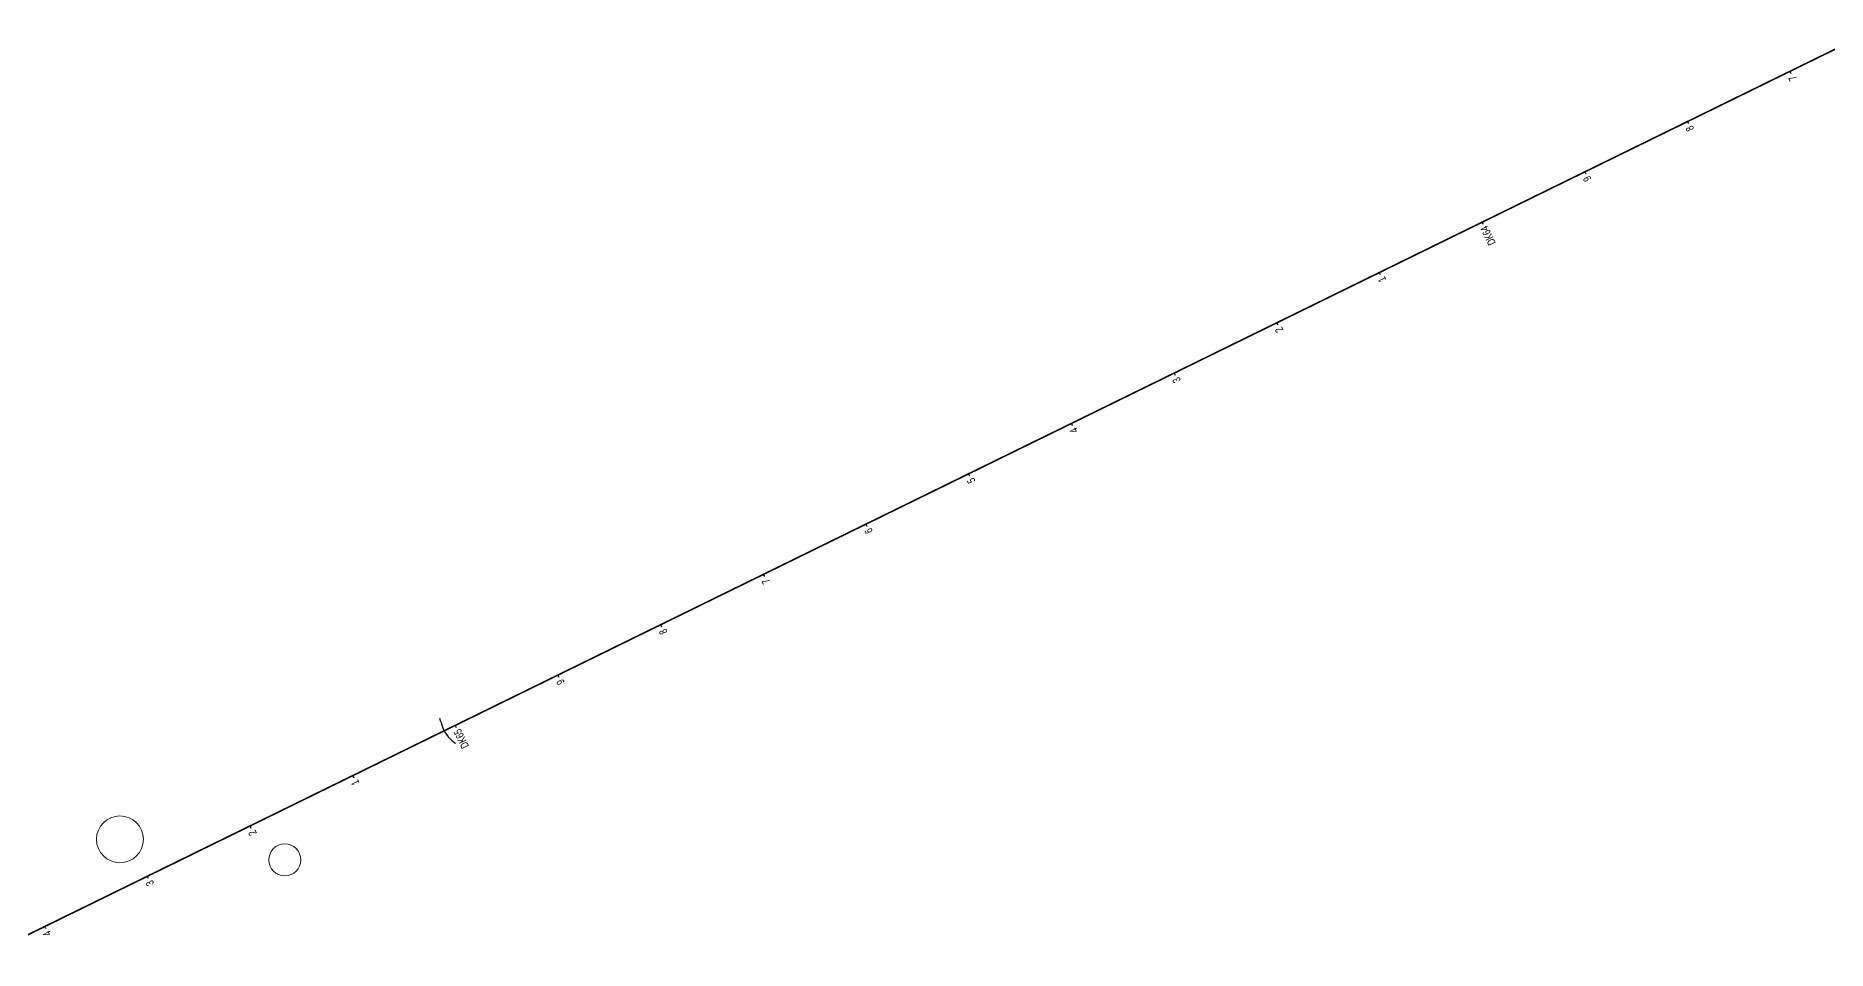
# Model space of a CAD drawing. Header units: millimetres. Extents: x 497834 to 621495, y 3353175 to 3430424.
# Drawn here: x 613876 to 615443, y 3399389 to 3400189 of the extents above; entities that cross this region are included whole.
import ezdxf

# ---------------------------------------------------------------- set-up
doc = ezdxf.new("R2010")
doc.units = ezdxf.units.MM
for name, color, linetype in [('DK改路中线', 7, 'Continuous'), ('dl1', 7, 'Continuous'), ('房屋圆', 7, 'Continuous'), ('沪乍杭打线-0.0-200.8段-施工系转设计系成果-2000坐标系-左线_里程', 7, 'Continuous')]:
    doc.layers.add(name, color=color, linetype=linetype)
doc.styles.add('PM_LC', font='slromans.shx', dxfattribs={"width": 0.75, "bigfont": 'hztxt.shx'})

msp = doc.modelspace()

# ---------------------------------------------------------------- linework, layer by layer
at = {"layer": 'DK改路中线', "color": 3, "linetype": 'Continuous', "ltscale": 2, "flags": 128}
msp.add_lwpolyline([(614229.3, 3399592.2), (614229.9, 3399590.3), (614230.5, 3399588.4), (614231.1, 3399586.5), (614231.3, 3399586.1, 0.14071), (614231.8, 3399584.6), (614232.5, 3399582.8), (614233.4, 3399581), (614234.4, 3399579.2), (614235.5, 3399577.6), (614236.8, 3399576), (614238.1, 3399574.5), (614239.5, 3399573.1), (614240.4, 3399572.3), (614241, 3399571.8), (614242.5, 3399570.5), (614243.1, 3399570)], format="xyb", dxfattribs=at)
at = {"layer": 'dl1', "color": 3, "linetype": 'Continuous', "ltscale": 2, "const_width": 1.4, "flags": 128}
msp.add_lwpolyline([(615472.6, 3400188.4), (613843, 3399389.9)], dxfattribs=at)
at = {"layer": '房屋圆', "lineweight": 0}
for centre, radius in [((613949.6, 3399486.2), 20.5), ((614093.9, 3399468.2), 14)]:
    msp.add_circle(centre, radius, dxfattribs=at)
at = {"layer": '沪乍杭打线-0.0-200.8段-施工系转设计系成果-2000坐标系-左线_里程', "color": 5, "linetype": 'Continuous', "ltscale": 2}
for p, q in [((615410.7, 3400158.1), (615411.6, 3400156.3)), ((615320.9, 3400114.1), (615321.8, 3400112.3)), ((615231.1, 3400070.1), (615232, 3400068.3)), ((615141.3, 3400026.1), (615142.1, 3400024.3)), ((615051.4, 3399982), (615052.3, 3399980.3)), ((614961.6, 3399938), (614962.5, 3399936.2)), ((614871.8, 3399894), (614872.7, 3399892.2)), ((614782, 3399850), (614782.8, 3399848.2)), ((614692.1, 3399806), (614693, 3399804.2)), ((614602.3, 3399762), (614603.2, 3399760.2)), ((614512.5, 3399718), (614513.4, 3399716.2)), ((614422.7, 3399673.9), (614423.5, 3399672.1)), ((614332.8, 3399629.9), (614333.7, 3399628.1)), ((614243, 3399585.9), (614243.9, 3399584.1)), ((614153.2, 3399541.9), (614154.1, 3399540.1)), ((614063.4, 3399497.9), (614064.2, 3399496.1)), ((613973.5, 3399453.9), (613974.4, 3399452.1)), ((613883.7, 3399409.9), (613884.6, 3399408.1))]:
    msp.add_line(p, q, dxfattribs=at)

# ---------------------------------------------------------------- texts
at = {"layer": '沪乍杭打线-0.0-200.8段-施工系转设计系成果-2000坐标系-左线_里程', "color": 2, "style": 'PM_LC', "width": 0.75}
for s, p in [('7', (615417, 3400151.8)), ('8', (615327.1, 3400107.8)), ('9', (615237.3, 3400063.8)), ('DK64', (615153.5, 3400008)), ('1', (615057.7, 3399975.7)), ('2', (614967.8, 3399931.7)), ('3', (614878, 3399887.7)), ('4', (614788.2, 3399843.7)), ('5', (614698.3, 3399799.7)), ('6', (614608.5, 3399755.7)), ('7', (614518.7, 3399711.6)), ('8', (614428.9, 3399667.6)), ('9', (614339, 3399623.6)), ('DK65', (614255.2, 3399567.8)), ('1', (614159.4, 3399535.6)), ('2', (614069.6, 3399491.6)), ('3', (613979.7, 3399447.6)), ('4', (613889.9, 3399403.5))]:
    msp.add_text(s, height=7, rotation=116.1051, dxfattribs=at).set_placement(p)

doc.saveas('drawing.dxf')
